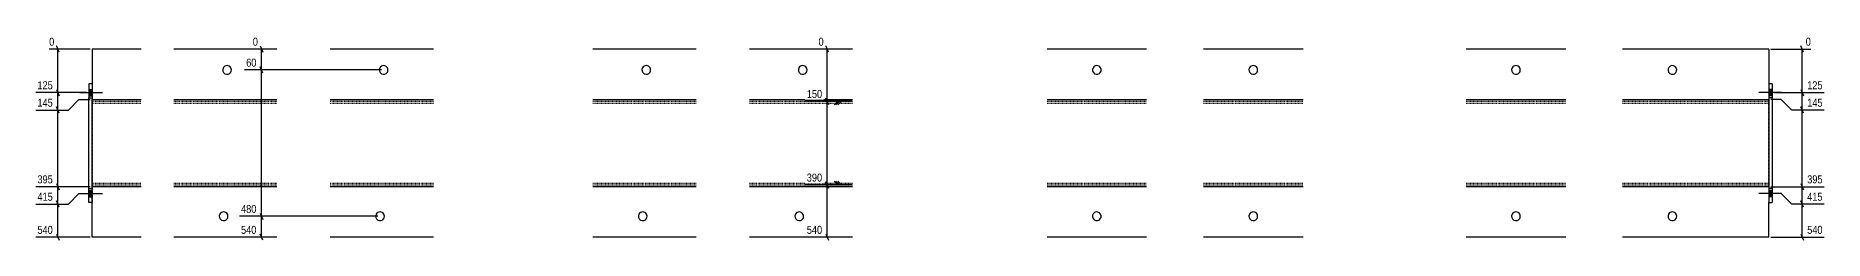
# Model space of a CAD drawing. Header units: millimetres. Extents: x 9 to 44203, y 10 to 1769.
# Drawn here: x 25808 to 30929, y 14 to 602 of the extents above; entities that cross this region are included whole.
import ezdxf

# ---------------------------------------------------------------- set-up
doc = ezdxf.new("R2010")
doc.units = ezdxf.units.MM
doc.linetypes.add('DXK_LINE_DOT2', pattern=[3.9198, 1.9599, -1.9599])
doc.layers.add('MÅLSÆTNING', color=7, linetype='Continuous')
doc.layers.add('STÅL', color=7, linetype='Continuous')
doc.styles.add('Arial Narrow', font='ARIALN.TTF', dxfattribs={"height": 0.2})

msp = doc.modelspace()

# ---------------------------------------------------------------- hatches: boundary and pattern name
at = {"layer": 'STÅL', "linetype": 'Continuous'}
for points in [[(25960, 447.4), (25960, 429.4), (25970, 429.4), (25970, 447.4)], [(25960, 447.4), (25960, 429.4), (25970, 429.4), (25970, 447.4)], [(25960, 447.4), (25960, 429.4), (25970, 429.4), (25970, 447.4)], [(30780, 429.4), (30780, 447.4), (30770, 447.4), (30770, 429.4)], [(30780, 429.4), (30780, 447.4), (30770, 447.4), (30770, 429.4)], [(30780, 429.4), (30780, 447.4), (30770, 447.4), (30770, 429.4)], [(25960, 157.4), (25960, 139.4), (25970, 139.4), (25970, 157.4)], [(25960, 157.4), (25960, 139.4), (25970, 139.4), (25970, 157.4)], [(25960, 157.4), (25960, 139.4), (25970, 139.4), (25970, 157.4)], [(30780, 139.4), (30780, 157.4), (30770, 157.4), (30770, 139.4)], [(30780, 139.4), (30780, 157.4), (30770, 157.4), (30770, 139.4)], [(30780, 139.4), (30780, 157.4), (30770, 157.4), (30770, 139.4)]]:
    msp.add_hatch(color=96, dxfattribs=at).paths.add_polyline_path(points)

# ---------------------------------------------------------------- linework, layer by layer
at = {"layer": 'MÅLSÆTNING', "color": 7, "linetype": 'Continuous'}
for p, q in [((25964, 563.4), (25846.6, 563.4)), ((25875.1, 554.4), (25867.9, 572.4)), ((25871.5, 438.4), (25871.5, 563.4)), ((26496.1, 563.4), (26429.6, 563.4)), ((26450.8, 572.4), (26458, 554.4)), ((26454.4, 503.4), (26454.4, 563.4)), ((28145, 563.4), (28049.3, 563.4)), ((28077.7, 554.4), (28070.5, 572.4)), ((30776, 563.4), (30890.2, 563.4)), ((30869, 554.4), (30861.8, 572.4)), ((26458, 494.4), (26450.8, 512.4)), ((26458, 494.4), (26450.8, 512.4)), ((26798, 503.4), (26406.2, 503.4)), ((26798, 503.4), (26406.2, 503.4)), ((26454.4, 83.4), (26454.4, 503.4)), ((25954, 438.4), (25808.6, 438.4)), ((25867.9, 447.4), (25875.1, 429.4)), ((25901.5, 388.4), (25931.5, 418.4)), ((25901.5, 388.4), (25931.5, 418.4)), ((25931.5, 418.4), (25964, 418.4)), ((25931.5, 418.4), (25964, 418.4)), ((28145, 413.4), (28011.3, 413.4)), ((28077.7, 404.4), (28070.5, 422.4)), ((28074.1, 173.4), (28074.1, 413.4)), ((28104.1, 413.4), (28093.6, 402.9)), ((28114.6, 413.4), (28093.6, 413.4)), ((28104.1, 413.4), (28093.6, 402.9)), ((28114.6, 413.4), (28093.6, 413.4)), ((28109.4, 413.4), (28098.9, 402.9)), ((28109.4, 413.4), (28098.9, 402.9)), ((28114.6, 413.4), (28104.1, 402.9)), ((28114.6, 413.4), (28104.1, 402.9)), ((30805.4, 418.4), (30776, 418.4)), ((30805.4, 418.4), (30776, 418.4)), ((30786, 438.4), (30928.2, 438.4)), ((30835.4, 388.4), (30805.4, 418.4)), ((30835.4, 388.4), (30805.4, 418.4)), ((30861.8, 447.4), (30869, 429.4)), ((30865.4, 388.4), (30865.4, 438.4)), ((25808.6, 388.4), (25901.5, 388.4)), ((25875.1, 379.4), (25867.9, 397.4)), ((30928.2, 388.4), (30835.4, 388.4)), ((30928.2, 388.4), (30835.4, 388.4)), ((30869, 379.4), (30861.8, 397.4)), ((30869, 379.4), (30861.8, 397.4)), ((28145, 173.4), (28011.3, 173.4)), ((28145, 173.4), (28011.3, 173.4)), ((28070.5, 182.4), (28077.7, 164.4)), ((28077.7, 164.4), (28070.5, 182.4)), ((28074.1, 23.4), (28074.1, 173.4)), ((28104.1, 173.4), (28093.6, 183.9)), ((28104.1, 173.4), (28093.6, 183.9)), ((28114.6, 173.4), (28093.6, 173.4)), ((28114.6, 173.4), (28093.6, 173.4)), ((28109.4, 173.4), (28098.9, 183.9)), ((28109.4, 173.4), (28098.9, 183.9)), ((28114.6, 173.4), (28104.1, 183.9)), ((28114.6, 173.4), (28104.1, 183.9)), ((25808.6, 118.4), (25901.5, 118.4)), ((25875.1, 109.4), (25867.9, 127.4)), ((25871.5, 23.4), (25871.5, 118.4)), ((25901.5, 118.4), (25931.5, 148.4)), ((25901.5, 118.4), (25931.5, 148.4)), ((25931.5, 148.4), (25954, 148.4)), ((25931.5, 148.4), (25954, 148.4)), ((30805.4, 148.4), (30786, 148.4)), ((30805.4, 148.4), (30786, 148.4)), ((30835.4, 118.4), (30805.4, 148.4)), ((30835.4, 118.4), (30805.4, 148.4)), ((30928.2, 118.4), (30835.4, 118.4)), ((30869, 109.4), (30861.8, 127.4)), ((30865.4, 23.4), (30865.4, 118.4)), ((26788, 83.4), (26391.6, 83.4)), ((26788, 83.4), (26391.6, 83.4)), ((26450.8, 92.4), (26458, 74.4)), ((26450.8, 92.4), (26458, 74.4)), ((26454.4, 23.4), (26454.4, 83.4)), ((25964, 23.4), (25808.6, 23.4)), ((25867.9, 32.4), (25875.1, 14.4)), ((26496.1, 23.4), (26391.6, 23.4)), ((26458, 14.4), (26450.8, 32.4)), ((28145, 23.4), (28011.3, 23.4)), ((28070.5, 32.4), (28077.7, 14.4)), ((30776, 23.4), (30928.2, 23.4)), ((30861.8, 32.4), (30869, 14.4))]:
    msp.add_line(p, q, dxfattribs=at)
at = {"layer": 'STÅL', "color": 2, "linetype": 'Continuous'}
for p, q in [((26110, 563.4), (25970, 563.4)), ((25970, 563.4), (25970, 463.4)), ((26498.5, 563.4), (26203.5, 563.4)), ((26946.5, 563.4), (26651.5, 563.4)), ((27698.5, 563.4), (27403.5, 563.4)), ((28146.5, 563.4), (27851.5, 563.4)), ((28988.5, 563.4), (28703.5, 563.4)), ((29436.5, 563.4), (29151.5, 563.4)), ((30188.5, 563.4), (29903.5, 563.4)), ((30770, 563.4), (30351.5, 563.4)), ((30770, 563.4), (30770, 463.4)), ((25970, 463.4), (25960, 463.4)), ((25960, 463.4), (25960, 423.4)), ((25970, 463.4), (25970, 423.4)), ((30780, 463.4), (30770, 463.4)), ((30770, 463.4), (30770, 423.4)), ((30780, 463.4), (30780, 423.4)), ((25960, 123.4), (25960, 423.4)), ((25960, 423.4), (25970, 423.4)), ((25970, 423.4), (25970, 418.4)), ((25970, 168.4), (25970, 418.4)), ((25970, 418.4), (26110, 418.4)), ((26203.5, 418.4), (26498.5, 418.4)), ((26651.5, 418.4), (26946.5, 418.4)), ((27403.5, 418.4), (27698.5, 418.4)), ((27851.5, 418.4), (28146.5, 418.4)), ((28703.5, 418.4), (28988.5, 418.4)), ((29151.5, 418.4), (29436.5, 418.4)), ((29903.5, 418.4), (30188.5, 418.4)), ((30351.5, 418.4), (30770, 418.4)), ((30770, 423.4), (30770, 418.4)), ((30780, 423.4), (30770, 423.4)), ((30770, 418.4), (30770, 168.4)), ((30780, 423.4), (30780, 123.4)), ((25960, 163.4), (25970, 163.4)), ((25970, 123.4), (25970, 168.4)), ((26110, 168.4), (25970, 168.4)), ((26498.5, 168.4), (26203.5, 168.4)), ((26946.5, 168.4), (26651.5, 168.4)), ((27698.5, 168.4), (27403.5, 168.4)), ((28146.5, 168.4), (27851.5, 168.4)), ((28988.5, 168.4), (28703.5, 168.4)), ((29436.5, 168.4), (29151.5, 168.4)), ((30188.5, 168.4), (29903.5, 168.4)), ((30770, 168.4), (30351.5, 168.4)), ((30770, 168.4), (30770, 123.4)), ((30780, 163.4), (30770, 163.4)), ((25970, 123.4), (25960, 123.4)), ((25970, 23.4), (25970, 123.4)), ((30770, 23.4), (30770, 123.4)), ((30770, 123.4), (30780, 123.4)), ((26110, 23.4), (25970, 23.4)), ((26498.5, 23.4), (26203.5, 23.4)), ((26946.5, 23.4), (26651.5, 23.4)), ((27698.5, 23.4), (27403.5, 23.4)), ((28146.5, 23.4), (27851.5, 23.4)), ((28988.5, 23.4), (28703.5, 23.4)), ((29436.5, 23.4), (29151.5, 23.4)), ((30188.5, 23.4), (29903.5, 23.4)), ((30770, 23.4), (30351.5, 23.4))]:
    msp.add_line(p, q, dxfattribs=at)
at = {"layer": 'STÅL', "color": 7, "linetype": 'DXK_LINE_DOT2'}
for p, q in [((25970, 463.4), (25970, 418.4)), ((30770, 463.4), (30770, 418.4)), ((25970, 418.4), (25970, 168.4)), ((25970, 413.4), (26110, 413.4)), ((26203.5, 413.4), (26498.5, 413.4)), ((26651.5, 413.4), (26946.5, 413.4)), ((27403.5, 413.4), (27698.5, 413.4)), ((27851.5, 413.4), (28146.5, 413.4)), ((28703.5, 413.4), (28988.5, 413.4)), ((29151.5, 413.4), (29436.5, 413.4)), ((29903.5, 413.4), (30188.5, 413.4)), ((30351.5, 413.4), (30770, 413.4)), ((30770, 168.4), (30770, 418.4)), ((25970, 408.4), (26110, 408.4)), ((26203.5, 408.4), (26498.5, 408.4)), ((26651.5, 408.4), (26946.5, 408.4)), ((27403.5, 408.4), (27698.5, 408.4)), ((27851.5, 408.4), (28146.5, 408.4)), ((28703.5, 408.4), (28988.5, 408.4)), ((29151.5, 408.4), (29436.5, 408.4)), ((29903.5, 408.4), (30188.5, 408.4)), ((30351.5, 408.4), (30770, 408.4)), ((25970, 178.4), (26110, 178.4)), ((25970, 173.4), (26110, 173.4)), ((25970, 168.4), (25970, 123.4)), ((26203.5, 178.4), (26498.5, 178.4)), ((26203.5, 173.4), (26498.5, 173.4)), ((26651.5, 178.4), (26946.5, 178.4)), ((26651.5, 173.4), (26946.5, 173.4)), ((27403.5, 178.4), (27698.5, 178.4)), ((27403.5, 173.4), (27698.5, 173.4)), ((27851.5, 178.4), (28146.5, 178.4)), ((27851.5, 173.4), (28146.5, 173.4)), ((28703.5, 178.4), (28988.5, 178.4)), ((28703.5, 173.4), (28988.5, 173.4)), ((29151.5, 178.4), (29436.5, 178.4)), ((29151.5, 173.4), (29436.5, 173.4)), ((29903.5, 178.4), (30188.5, 178.4)), ((29903.5, 173.4), (30188.5, 173.4)), ((30351.5, 178.4), (30770, 178.4)), ((30351.5, 173.4), (30770, 173.4)), ((30770, 168.4), (30770, 123.4))]:
    msp.add_line(p, q, dxfattribs=at)
at = {"layer": 'STÅL', "color": 96, "linetype": 'Continuous'}
for p, q in [((25934, 438.4), (25999, 438.4)), ((25934, 438.4), (25999, 438.4)), ((25934, 438.4), (25999, 438.4)), ((25960, 447.4), (25970, 447.4)), ((25960, 447.4), (25970, 447.4)), ((25960, 447.4), (25970, 447.4)), ((25960, 429.4), (25970, 429.4)), ((25960, 429.4), (25970, 429.4)), ((25960, 429.4), (25970, 429.4)), ((30806, 438.4), (30741, 438.4)), ((30806, 438.4), (30741, 438.4)), ((30806, 438.4), (30741, 438.4)), ((30780, 447.4), (30770, 447.4)), ((30780, 447.4), (30770, 447.4)), ((30780, 447.4), (30770, 447.4)), ((30780, 429.4), (30770, 429.4)), ((30780, 429.4), (30770, 429.4)), ((30780, 429.4), (30770, 429.4)), ((25960, 157.4), (25970, 157.4)), ((25960, 157.4), (25970, 157.4)), ((25960, 157.4), (25970, 157.4)), ((30780, 157.4), (30770, 157.4)), ((30780, 157.4), (30770, 157.4)), ((30780, 157.4), (30770, 157.4)), ((25934, 148.4), (25999, 148.4)), ((25934, 148.4), (25999, 148.4)), ((25934, 148.4), (25999, 148.4)), ((25960, 139.4), (25970, 139.4)), ((25960, 139.4), (25970, 139.4)), ((25960, 139.4), (25970, 139.4)), ((30806, 148.4), (30741, 148.4)), ((30806, 148.4), (30741, 148.4)), ((30806, 148.4), (30741, 148.4)), ((30780, 139.4), (30770, 139.4)), ((30780, 139.4), (30770, 139.4)), ((30780, 139.4), (30770, 139.4))]:
    msp.add_line(p, q, dxfattribs=at)
at = {"layer": 'STÅL', "color": 2, "linetype": 'Continuous'}
for centre, start, end in [((26356, 503.4), 330.3737, 150.3737), ((26804, 503.4), 330.3737, 150.3737), ((27556, 503.4), 330.3737, 150.3737), ((28004, 503.4), 330.3737, 150.3737), ((28846, 503.4), 330.3737, 150.3737), ((29294, 503.4), 330.3737, 150.3737), ((30046, 503.4), 330.3737, 150.3737), ((30494, 503.4), 120.3737, 300.3737), ((30494, 503.4), 300.3737, 120.3737), ((26356, 503.4), 150.3737, 330.3737), ((26804, 503.4), 150.3737, 330.3737), ((27556, 503.4), 150.3737, 330.3737), ((28004, 503.4), 150.3737, 330.3737), ((28846, 503.4), 150.3737, 330.3737), ((29294, 503.4), 150.3737, 330.3737), ((30046, 503.4), 150.3737, 330.3737), ((26346, 83.4), 150.3737, 330.3737), ((26346, 83.4), 330.3737, 150.3737), ((26794, 83.4), 150.3737, 330.3737), ((26794, 83.4), 330.3737, 150.3737), ((27546, 83.4), 150.3737, 330.3737), ((27546, 83.4), 330.3737, 150.3737), ((27994, 83.4), 150.3737, 330.3737), ((27994, 83.4), 330.3737, 150.3737), ((28846, 83.4), 120.3737, 300.3737), ((28846, 83.4), 300.3737, 120.3737), ((29294, 83.4), 150.3737, 330.3737), ((29294, 83.4), 330.3737, 150.3737), ((30046, 83.4), 150.3737, 330.3737), ((30046, 83.4), 330.3737, 150.3737), ((30494, 83.4), 150.3737, 330.3737), ((30494, 83.4), 330.3737, 150.3737)]:
    msp.add_arc(centre, 12.5, start, end, dxfattribs=at)

# ---------------------------------------------------------------- next in the draw order: wipeouts: each hides what was drawn before it
at = {"color": 0, "linetype": 'Continuous'}
for points in [[(25866.1, 568.2), (25866.1, 601.8), (25841.8, 601.8), (25841.8, 568.2)], [(26449, 568.2), (26449, 601.8), (26424.8, 601.8), (26424.8, 568.2)], [(26444.6, 508.2), (26444.6, 541.8), (26405.8, 541.8), (26405.8, 508.2)], [(30928.6, 443.2), (30928.6, 476.8), (30875.1, 476.8), (30875.1, 443.2)], [(28064.4, 418.2), (28064.4, 451.8), (28010.9, 451.8), (28010.9, 418.2)], [(28064.4, 178.2), (28064.4, 211.8), (28010.9, 211.8), (28010.9, 178.2)], [(25861.7, 123.2), (25861.7, 156.8), (25808.2, 156.8), (25808.2, 123.2)], [(30928.6, 123.2), (30928.6, 156.8), (30875.1, 156.8), (30875.1, 123.2)], [(26444.6, 88.2), (26444.6, 121.8), (26391.2, 121.8), (26391.2, 88.2)], [(25861.7, 28.2), (25861.7, 61.8), (25808.2, 61.8), (25808.2, 28.2)], [(26444.6, 28.2), (26444.6, 61.8), (26391.2, 61.8), (26391.2, 28.2)], [(28064.4, 28.2), (28064.4, 61.8), (28010.9, 61.8), (28010.9, 28.2)], [(30928.6, 28.2), (30928.6, 61.8), (30875.1, 61.8), (30875.1, 28.2)]]:
    msp.add_wipeout(points, dxfattribs=at).dxf.layer = 'MÅLSÆTNING'

# ---------------------------------------------------------------- next in the draw order: linework, layer by layer
at = {"layer": 'MÅLSÆTNING', "color": 7, "linetype": 'Continuous'}
for p, q in [((28074.1, 413.4), (28074.1, 563.4)), ((30865.4, 438.4), (30865.4, 563.4)), ((28145, 413.4), (28011.3, 413.4)), ((28070.5, 422.4), (28077.7, 404.4)), ((30786, 438.4), (30928.2, 438.4)), ((30861.8, 447.4), (30869, 429.4)), ((25871.5, 168.4), (25871.5, 388.4)), ((25964, 168.4), (25808.6, 168.4)), ((25964, 168.4), (25808.6, 168.4)), ((25867.9, 177.4), (25875.1, 159.4)), ((25867.9, 177.4), (25875.1, 159.4)), ((25871.5, 118.4), (25871.5, 168.4)), ((30776, 168.4), (30928.2, 168.4)), ((30861.8, 177.4), (30869, 159.4)), ((30865.4, 118.4), (30865.4, 168.4)), ((25808.6, 118.4), (25901.5, 118.4)), ((25875.1, 109.4), (25867.9, 127.4)), ((30928.2, 118.4), (30835.4, 118.4)), ((30869, 109.4), (30861.8, 127.4))]:
    msp.add_line(p, q, dxfattribs=at)

# ---------------------------------------------------------------- next in the draw order: texts
at = {"layer": 'MÅLSÆTNING', "color": 3, "linetype": 'Continuous', "style": 'Arial Narrow'}
for s, height, p in [('0', 22.9, (25846.6, 573)), ('0', 22.9, (26429.6, 573)), ('60', 22.91, (26410.6, 513)), ('125', 22.91, (30879.9, 448)), ('150', 22.91, (28015.7, 423)), ('390', 22.91, (28015.7, 183)), ('415', 22.91, (25813, 128)), ('480', 22.91, (26396, 93)), ('415', 22.91, (30879.9, 128)), ('540', 22.91, (25813, 33)), ('540', 22.91, (26396, 33)), ('540', 22.91, (28015.7, 33)), ('540', 22.91, (30879.9, 33))]:
    msp.add_text(s, height=height, dxfattribs=at).set_placement(p)

# ---------------------------------------------------------------- next in the draw order: wipeouts: each hides what was drawn before it
at = {"color": 0, "linetype": 'Continuous'}
for points in [[(28068.7, 568.2), (28068.7, 601.8), (28044.5, 601.8), (28044.5, 568.2)], [(30895, 568.2), (30895, 601.8), (30870.8, 601.8), (30870.8, 568.2)], [(25861.7, 393.2), (25861.7, 426.8), (25808.2, 426.8), (25808.2, 393.2)], [(25861.7, 173.2), (25861.7, 206.8), (25808.2, 206.8), (25808.2, 173.2)], [(30928.6, 173.2), (30928.6, 206.8), (30875.1, 206.8), (30875.1, 173.2)]]:
    msp.add_wipeout(points, dxfattribs=at).dxf.layer = 'MÅLSÆTNING'

# ---------------------------------------------------------------- next in the draw order: linework, layer by layer
at = {"layer": 'MÅLSÆTNING', "color": 7, "linetype": 'Continuous'}
for p, q in [((25954, 438.4), (25808.6, 438.4)), ((25867.9, 447.4), (25875.1, 429.4)), ((25871.5, 388.4), (25871.5, 438.4)), ((25808.6, 388.4), (25901.5, 388.4)), ((25875.1, 379.4), (25867.9, 397.4)), ((30865.4, 168.4), (30865.4, 388.4)), ((30776, 168.4), (30928.2, 168.4)), ((30861.8, 177.4), (30869, 159.4))]:
    msp.add_line(p, q, dxfattribs=at)

# ---------------------------------------------------------------- next in the draw order: texts
at = {"layer": 'MÅLSÆTNING', "color": 3, "linetype": 'Continuous', "style": 'Arial Narrow'}
for s, height, p in [('0', 22.9, (28049.3, 573)), ('0', 22.9, (30875.6, 573)), ('145', 22.91, (25813, 398)), ('395', 22.91, (25813, 178)), ('395', 22.91, (30879.9, 178))]:
    msp.add_text(s, height=height, dxfattribs=at).set_placement(p)

# ---------------------------------------------------------------- next in the draw order: wipeouts: each hides what was drawn before it
at = {"color": 0, "linetype": 'Continuous'}
for points in [[(25861.7, 443.2), (25861.7, 476.8), (25808.2, 476.8), (25808.2, 443.2)], [(30928.6, 393.2), (30928.6, 426.8), (30875.1, 426.8), (30875.1, 393.2)]]:
    msp.add_wipeout(points, dxfattribs=at).dxf.layer = 'MÅLSÆTNING'

# ---------------------------------------------------------------- next in the draw order: texts
at = {"layer": 'MÅLSÆTNING', "color": 3, "linetype": 'Continuous', "style": 'Arial Narrow'}
for s, p in [('125', (25813, 448)), ('145', (30879.9, 398))]:
    msp.add_text(s, height=22.91, dxfattribs=at).set_placement(p)

doc.saveas('drawing.dxf')
